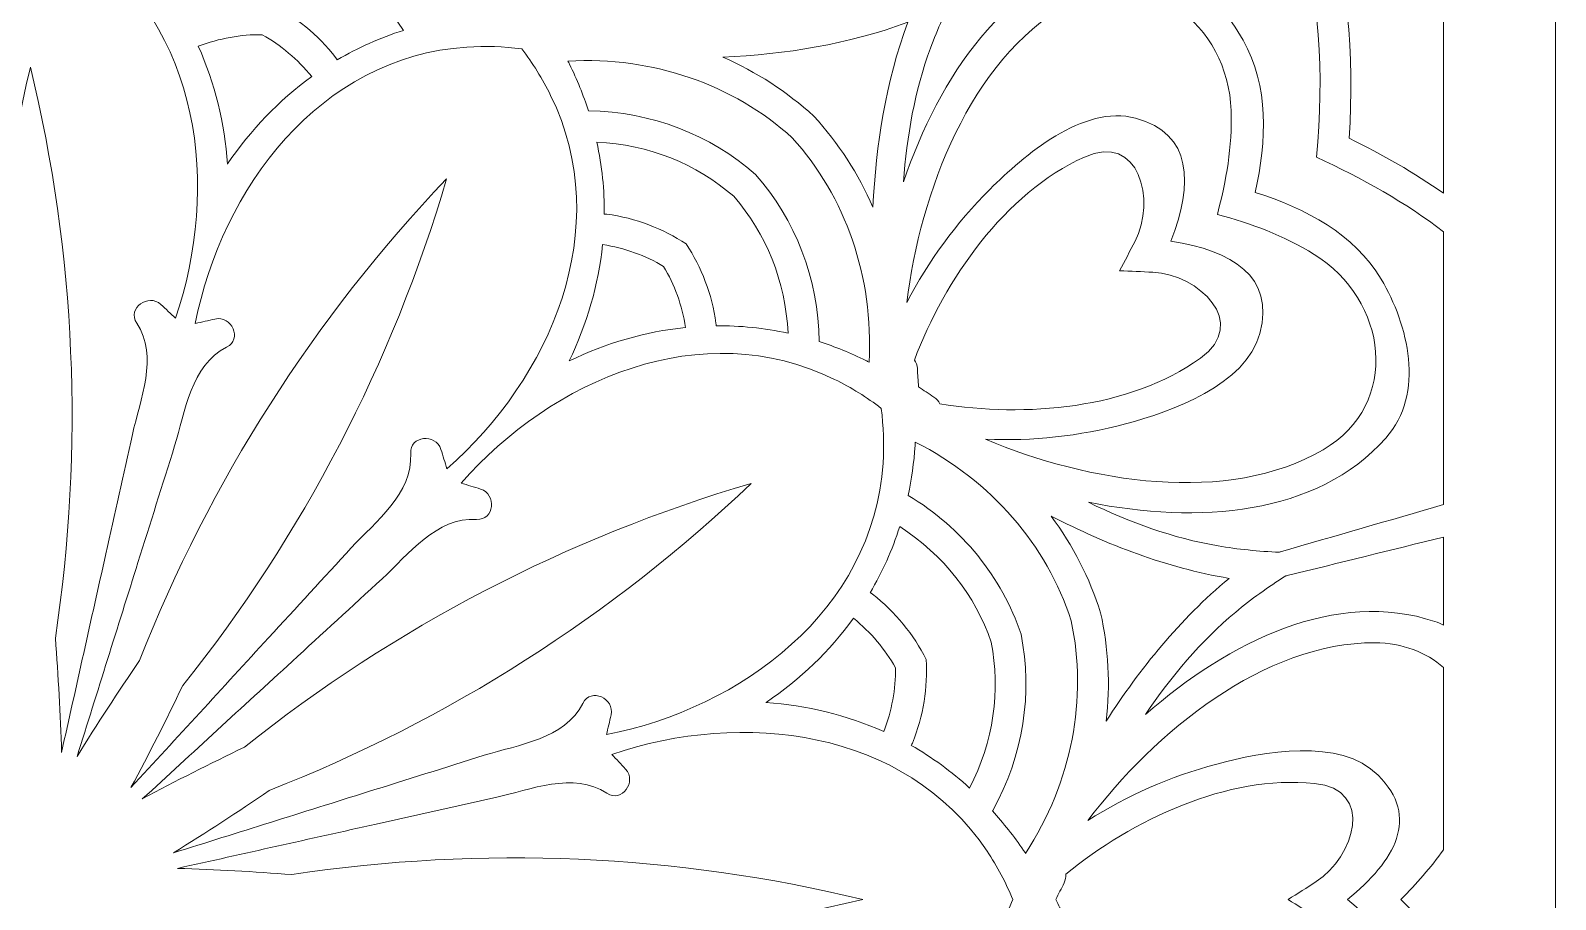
# Model space of a CAD drawing. Extents: x -175 to 692, y -400 to 112.
# Drawn here: x 406.6 to 488.4, y -113.3 to -66.7 of the extents above; entities that cross this region are included whole.
import ezdxf

# ---------------------------------------------------------------- set-up
doc = ezdxf.new("R2010")
doc.units = 0
doc.header["$MEASUREMENT"] = 0
doc.layers.add('Layer 1', color=7, linetype='Continuous', lineweight=0)

msp = doc.modelspace()

# ---------------------------------------------------------------- linework, layer by layer
at = {"layer": 'Layer 1'}
for points, knots in [([(477.9548339843749, -31.52850341796875), (477.9548339843749, -31.52850341796875), (476.6378173828124, -31.52850341796875), (476.6378173828124, -31.52850341796875), (476.6378173828124, -31.52850341796875), (471.6751708984374, -31.52850341796875), (471.6751708984374, -31.52850341796875), (471.6751708984374, -31.52850341796875), (470.9760131835937, -31.52850341796875), (470.9760131835937, -31.52850341796875), (470.9760131835937, -31.52850341796875), (465.9009399414062, -31.52850341796875), (465.9009399414062, -31.52850341796875), (465.9009399414062, -31.52850341796875), (464.5816040039062, -31.52850341796875), (464.5816040039062, -31.52850341796875), (464.5816040039062, -31.52850341796875), (464.1192016601562, -31.52850341796875), (464.1192016601562, -31.52850341796875), (464.1192016601562, -31.52850341796875), (462.3040161132812, -31.52850341796875), (462.3040161132812, -31.52850341796875), (462.3040161132812, -31.52850341796875), (461.60302734375, -31.52850341796875), (461.60302734375, -31.52850341796875), (461.60302734375, -31.52850341796875), (460.1153564453125, -31.52850341796875), (460.1153564453125, -31.52850341796875), (460.1153564453125, -31.52850341796875), (448.224853515625, -31.52850341796875), (448.224853515625, -31.52850341796875), (448.224853515625, -31.52850341796875), (445.6570434570312, -31.52850341796875), (445.6570434570312, -31.52850341796875), (445.6570434570312, -31.52850341796875), (437.7410278320312, -31.52850341796875), (437.7410278320312, -31.52850341796875), (437.7410278320312, -31.52850341796875), (431.7557373046875, -31.52850341796875), (431.7557373046875, -31.52850341796875), (431.7557373046875, -31.52850341796875), (429.1141967773437, -31.52850341796875), (429.1141967773437, -31.52850341796875), (429.1141967773437, -31.52850341796875), (427.935546875, -31.52850341796875), (427.935546875, -31.52850341796875), (427.935546875, -31.52850341796875), (426.8157348632812, -31.52850341796875), (426.8157348632812, -31.52850341796875), (426.8157348632812, -31.52850341796875), (424.8716430664062, -31.52850341796875), (424.8716430664062, -31.52850341796875), (424.8716430664062, -31.52850341796875), (409.9508666992187, -31.52850341796875), (409.9508666992187, -31.52850341796875), (409.9508666992187, -31.52850341796875), (406.7953491210937, -31.52850341796875), (406.7953491210937, -31.52850341796875), (406.7953491210937, -31.52850341796875), (406.4332885742187, -31.52850341796875), (406.4332885742187, -31.52850341796875), (406.4332885742187, -31.52850341796875), (403.27783203125, -31.52850341796875), (403.27783203125, -31.52850341796875), (403.27783203125, -31.52850341796875), (388.3571166992187, -31.52850341796875), (388.3571166992187, -31.52850341796875), (388.3571166992187, -31.52850341796875), (386.4130249023438, -31.52850341796875), (386.4130249023438, -31.52850341796875), (386.4130249023438, -31.52850341796875), (385.2931518554687, -31.52850341796875), (385.2931518554687, -31.52850341796875), (385.2931518554687, -31.52850341796875), (384.114501953125, -31.52850341796875), (384.114501953125, -31.52850341796875), (384.114501953125, -31.52850341796875), (381.472900390625, -31.52850341796875), (381.472900390625, -31.52850341796875), (381.472900390625, -31.52850341796875), (375.4876098632812, -31.52850341796875), (375.4876098632812, -31.52850341796875), (375.4876098632812, -31.52850341796875), (367.5716552734375, -31.52850341796875), (367.5716552734375, -31.52850341796875), (367.5716552734375, -31.52850341796875), (365.0037841796875, -31.52850341796875), (365.0037841796875, -31.52850341796875), (365.0037841796875, -31.52850341796875), (353.1133422851563, -31.52850341796875), (353.1133422851563, -31.52850341796875), (353.1133422851563, -31.52850341796875), (351.6256713867187, -31.52850341796875), (351.6256713867187, -31.52850341796875), (351.6256713867187, -31.52850341796875), (350.9246215820312, -31.52850341796875), (350.9246215820312, -31.52850341796875), (350.9246215820312, -31.52850341796875), (349.1094360351563, -31.52850341796875), (349.1094360351563, -31.52850341796875), (349.1094360351563, -31.52850341796875), (348.6470336914063, -31.52850341796875), (348.6470336914063, -31.52850341796875), (348.6470336914063, -31.52850341796875), (347.3279418945312, -31.52850341796875), (347.3279418945312, -31.52850341796875), (347.3279418945312, -31.52850341796875), (342.2523803710938, -31.52850341796875), (342.2523803710938, -31.52850341796875), (342.2523803710938, -31.52850341796875), (341.5540771484375, -31.52850341796875), (341.5540771484375, -31.52850341796875), (341.5540771484375, -31.52850341796875), (336.590576171875, -31.52850341796875), (336.590576171875, -31.52850341796875), (336.590576171875, -31.52850341796875), (335.2736206054688, -31.52850341796875), (335.2736206054688, -31.52850341796875), (335.2736206054688, -31.52850341796875), (324.8226318359375, -31.52850341796875), (324.8226318359375, -31.52850341796875), (324.8226318359375, -31.52850341796875), (324.8226318359375, -41.98126220703125), (324.8226318359375, -41.98126220703125), (324.8226318359375, -41.98126220703125), (324.8226318359375, -43.29833984375), (324.8226318359375, -43.29833984375), (324.8226318359375, -43.29833984375), (324.8226318359375, -48.26263427734375), (324.8226318359375, -48.26263427734375), (324.8226318359375, -48.26263427734375), (324.8226318359375, -48.95550537109375), (324.8226318359375, -48.95550537109375), (324.8226318359375, -48.95550537109375), (324.8226318359375, -54.03546142578125), (324.8226318359375, -54.03546142578125), (324.8226318359375, -54.03546142578125), (324.8226318359375, -55.363525390625), (324.8226318359375, -55.363525390625), (324.8226318359375, -55.363525390625), (324.8226318359375, -55.8160400390625), (324.8226318359375, -55.8160400390625), (324.8226318359375, -55.8160400390625), (324.8226318359375, -57.63134765625), (324.8226318359375, -57.63134765625), (324.8226318359375, -57.63134765625), (324.8226318359375, -58.333740234375), (324.8226318359375, -58.333740234375), (324.8226318359375, -58.333740234375), (324.8226318359375, -59.8214111328125), (324.8226318359375, -59.8214111328125), (324.8226318359375, -59.8214111328125), (324.8226318359375, -71.71142578125), (324.8226318359375, -71.71142578125), (324.8226318359375, -71.71142578125), (324.8226318359375, -74.27880859375), (324.8226318359375, -74.27880859375), (324.8226318359375, -74.27880859375), (324.8226318359375, -82.191162109375), (324.8226318359375, -82.191162109375), (324.8226318359375, -82.191162109375), (324.8226318359375, -88.18408203125001), (324.8226318359375, -88.18408203125001), (324.8226318359375, -88.18408203125001), (324.8226318359375, -90.822265625), (324.8226318359375, -90.822265625), (324.8226318359375, -90.822265625), (324.8226318359375, -92.00097656249999), (324.8226318359375, -92.00097656249999), (324.8226318359375, -92.00097656249999), (324.8226318359375, -93.11944580078124), (324.8226318359375, -93.11944580078124), (324.8226318359375, -93.11944580078124), (324.8226318359375, -95.06341552734374), (324.8226318359375, -95.06341552734374), (324.8226318359375, -95.06341552734374), (324.8226318359375, -109.98779296875), (324.8226318359375, -109.98779296875), (324.8226318359375, -109.98779296875), (324.8226318359375, -113.1428833007812), (324.8226318359375, -113.1428833007812), (324.8226318359375, -113.1428833007812), (324.8226318359375, -113.5004272460937), (324.8226318359375, -113.5004272460937), (324.8226318359375, -113.5004272460937), (324.8226318359375, -116.6556396484375), (324.8226318359375, -116.6556396484375), (324.8226318359375, -116.6556396484375), (324.8226318359375, -131.5799560546875), (324.8226318359375, -131.5799560546875), (324.8226318359375, -131.5799560546875), (324.8226318359375, -133.5239868164062), (324.8226318359375, -133.5239868164062), (324.8226318359375, -133.5239868164062), (324.8226318359375, -134.6424560546875), (324.8226318359375, -134.6424560546875), (324.8226318359375, -134.6424560546875), (324.8226318359375, -135.8212280273437), (324.8226318359375, -135.8212280273437), (324.8226318359375, -135.8212280273437), (324.8226318359375, -138.4593505859375), (324.8226318359375, -138.4593505859375), (324.8226318359375, -138.4593505859375), (324.8226318359375, -144.4522094726562), (324.8226318359375, -144.4522094726562), (324.8226318359375, -144.4522094726562), (324.8226318359375, -152.3645629882812), (324.8226318359375, -152.3645629882812), (324.8226318359375, -152.3645629882812), (324.8226318359375, -154.9320068359375), (324.8226318359375, -154.9320068359375), (324.8226318359375, -154.9320068359375), (324.8226318359375, -166.822021484375), (324.8226318359375, -166.822021484375), (324.8226318359375, -166.822021484375), (324.8226318359375, -168.3095703125), (324.8226318359375, -168.3095703125), (324.8226318359375, -168.3095703125), (324.8226318359375, -169.0120849609375), (324.8226318359375, -169.0120849609375), (324.8226318359375, -169.0120849609375), (324.8226318359375, -170.8272094726562), (324.8226318359375, -170.8272094726562), (324.8226318359375, -170.8272094726562), (324.8226318359375, -171.2891845703125), (324.8226318359375, -171.2891845703125), (324.8226318359375, -171.2891845703125), (324.8226318359375, -172.6072998046875), (324.8226318359375, -172.6072998046875), (324.8226318359375, -172.6072998046875), (324.8226318359375, -177.6876831054687), (324.8226318359375, -177.6876831054687), (324.8226318359375, -177.6876831054687), (324.8226318359375, -178.380615234375), (324.8226318359375, -178.380615234375), (324.8226318359375, -178.380615234375), (324.8226318359375, -183.34521484375), (324.8226318359375, -183.34521484375), (324.8226318359375, -183.34521484375), (324.8226318359375, -184.6723022460937), (324.8226318359375, -184.6723022460937), (324.8226318359375, -184.6723022460937), (324.8226318359375, -195.1185302734375), (324.8226318359375, -195.1185302734375), (324.8226318359375, -195.1185302734375), (335.273681640625, -195.1185302734375), (335.273681640625, -195.1185302734375), (335.273681640625, -195.1185302734375), (336.590576171875, -195.1185302734375), (336.590576171875, -195.1185302734375), (336.590576171875, -195.1185302734375), (341.551025390625, -195.1185302734375), (341.551025390625, -195.1185302734375), (341.551025390625, -195.1185302734375), (342.2598266601562, -195.1185302734375), (342.2598266601562, -195.1185302734375), (342.2598266601562, -195.1185302734375), (347.3278198242188, -195.1185302734375), (347.3278198242188, -195.1185302734375), (347.3278198242188, -195.1185302734375), (348.6467895507812, -195.1185302734375), (348.6467895507812, -195.1185302734375), (348.6467895507812, -195.1185302734375), (349.1112060546875, -195.1185302734375), (349.1112060546875, -195.1185302734375), (349.1112060546875, -195.1185302734375), (350.9263305664063, -195.1185302734375), (350.9263305664063, -195.1185302734375), (350.9263305664063, -195.1185302734375), (351.623779296875, -195.1185302734375), (351.623779296875, -195.1185302734375), (351.623779296875, -195.1185302734375), (353.1114501953125, -195.1185302734375), (353.1114501953125, -195.1185302734375), (353.1114501953125, -195.1185302734375), (365.0033569335938, -195.1185302734375), (365.0033569335938, -195.1185302734375), (365.0033569335938, -195.1185302734375), (367.5719604492187, -195.1185302734375), (367.5719604492187, -195.1185302734375), (367.5719604492187, -195.1185302734375), (375.496826171875, -195.1185302734375), (375.496826171875, -195.1185302734375), (375.496826171875, -195.1185302734375), (381.4638061523437, -195.1185302734375), (381.4638061523437, -195.1185302734375), (381.4638061523437, -195.1185302734375), (384.1137084960937, -195.1185302734375), (384.1137084960937, -195.1185302734375), (384.1137084960937, -195.1185302734375), (385.2919921875, -195.1185302734375), (385.2919921875, -195.1185302734375), (385.2919921875, -195.1185302734375), (386.4151000976562, -195.1185302734375), (386.4151000976562, -195.1185302734375), (386.4151000976562, -195.1185302734375), (388.3595581054688, -195.1185302734375), (388.3595581054688, -195.1185302734375), (388.3595581054688, -195.1185302734375), (403.2716674804687, -195.1185302734375), (403.2716674804687, -195.1185302734375), (403.2716674804687, -195.1185302734375), (406.4277954101562, -195.1185302734375), (406.4277954101562, -195.1185302734375), (406.4277954101562, -195.1185302734375), (406.8008422851562, -195.1185302734375), (406.8008422851562, -195.1185302734375), (406.8008422851562, -195.1185302734375), (409.9569702148437, -195.1185302734375), (409.9569702148437, -195.1185302734375), (409.9569702148437, -195.1185302734375), (424.8692016601562, -195.1185302734375), (424.8692016601562, -195.1185302734375), (424.8692016601562, -195.1185302734375), (426.8136596679688, -195.1185302734375), (426.8136596679688, -195.1185302734375), (426.8136596679688, -195.1185302734375), (427.9366455078124, -195.1185302734375), (427.9366455078124, -195.1185302734375), (427.9366455078124, -195.1185302734375), (429.1150512695312, -195.1185302734375), (429.1150512695312, -195.1185302734375), (429.1150512695312, -195.1185302734375), (431.7648315429687, -195.1185302734375), (431.7648315429687, -195.1185302734375), (431.7648315429687, -195.1185302734375), (437.7318725585937, -195.1185302734375), (437.7318725585937, -195.1185302734375), (437.7318725585937, -195.1185302734375), (445.65673828125, -195.1185302734375), (445.65673828125, -195.1185302734375), (445.65673828125, -195.1185302734375), (448.2252807617187, -195.1185302734375), (448.2252807617187, -195.1185302734375), (448.2252807617187, -195.1185302734375), (460.1172485351562, -195.1185302734375), (460.1172485351562, -195.1185302734375), (460.1172485351562, -195.1185302734375), (461.6049194335937, -195.1185302734375), (461.6049194335937, -195.1185302734375), (461.6049194335937, -195.1185302734375), (462.3023071289062, -195.1185302734375), (462.3023071289062, -195.1185302734375), (462.3023071289062, -195.1185302734375), (464.1175537109375, -195.1185302734375), (464.1175537109375, -195.1185302734375), (464.1175537109375, -195.1185302734375), (464.5819091796875, -195.1185302734375), (464.5819091796875, -195.1185302734375), (464.5819091796875, -195.1185302734375), (465.9010620117187, -195.1185302734375), (465.9010620117187, -195.1185302734375), (465.9010620117187, -195.1185302734375), (470.9685668945312, -195.1185302734375), (470.9685668945312, -195.1185302734375), (470.9685668945312, -195.1185302734375), (471.6782836914062, -195.1185302734375), (471.6782836914062, -195.1185302734375), (471.6782836914062, -195.1185302734375), (476.6381225585937, -195.1185302734375), (476.6381225585937, -195.1185302734375), (476.6381225585937, -195.1185302734375), (477.955078125, -195.1185302734375), (477.955078125, -195.1185302734375), (477.955078125, -195.1185302734375), (488.4126586914062, -195.1185302734375), (488.4126586914062, -195.1185302734375), (488.4126586914062, -195.1185302734375), (488.4126586914062, -184.671875), (488.4126586914062, -184.671875), (488.4126586914062, -184.671875), (488.4126586914062, -183.3447875976562), (488.4126586914062, -183.3447875976562), (488.4126586914062, -183.3447875976562), (488.4126586914062, -178.3880004882812), (488.4126586914062, -178.3880004882812), (488.4126586914062, -178.3880004882812), (488.4126586914062, -177.67431640625), (488.4126586914062, -177.67431640625), (488.4126586914062, -177.67431640625), (488.4126586914062, -172.6073608398437), (488.4126586914062, -172.6073608398437), (488.4126586914062, -172.6073608398437), (488.4126586914062, -171.2896118164062), (488.4126586914062, -171.2896118164062), (488.4126586914062, -171.2896118164062), (488.4126586914062, -170.82421875), (488.4126586914062, -170.82421875), (488.4126586914062, -170.82421875), (488.4126586914062, -169.009033203125), (488.4126586914062, -169.009033203125), (488.4126586914062, -169.009033203125), (488.4126586914062, -168.3130493164062), (488.4126586914062, -168.3130493164062), (488.4126586914062, -168.3130493164062), (488.4126586914062, -166.8253784179687), (488.4126586914062, -166.8253784179687), (488.4126586914062, -166.8253784179687), (488.4126586914062, -154.932861328125), (488.4126586914062, -154.932861328125), (488.4126586914062, -154.932861328125), (488.4126586914062, -152.364013671875), (488.4126586914062, -152.364013671875), (488.4126586914062, -152.364013671875), (488.4126586914062, -144.4352416992187), (488.4126586914062, -144.4352416992187), (488.4126586914062, -144.4352416992187), (488.4126586914062, -138.4760131835937), (488.4126586914062, -138.4760131835937), (488.4126586914062, -138.4760131835937), (488.4126586914062, -135.8226928710937), (488.4126586914062, -135.8226928710937), (488.4126586914062, -135.8226928710937), (488.4126586914062, -134.64453125), (488.4126586914062, -134.64453125), (488.4126586914062, -134.64453125), (488.4126586914062, -133.5202026367187), (488.4126586914062, -133.5202026367187), (488.4126586914062, -133.5202026367187), (488.4126586914062, -131.5755004882812), (488.4126586914062, -131.5755004882812), (488.4126586914062, -131.5755004882812), (488.4126586914062, -116.6668701171875), (488.4126586914062, -116.6668701171875), (488.4126586914062, -116.6668701171875), (488.4126586914062, -113.5104370117187), (488.4126586914062, -113.5104370117187), (488.4126586914062, -113.5104370117187), (488.4126586914062, -113.1329956054687), (488.4126586914062, -113.1329956054687), (488.4126586914062, -113.1329956054687), (488.4126586914062, -109.9765625), (488.4126586914062, -109.9765625), (488.4126586914062, -109.9765625), (488.4126586914062, -95.06787109375), (488.4126586914062, -95.06787109375), (488.4126586914062, -95.06787109375), (488.4126586914062, -93.12322998046875), (488.4126586914062, -93.12322998046875), (488.4126586914062, -93.12322998046875), (488.4126586914062, -91.9989013671875), (488.4126586914062, -91.9989013671875), (488.4126586914062, -91.9989013671875), (488.4126586914062, -90.82073974609375), (488.4126586914062, -90.82073974609375), (488.4126586914062, -90.82073974609375), (488.4126586914062, -88.16741943359375), (488.4126586914062, -88.16741943359375), (488.4126586914062, -88.16741943359375), (488.4126586914062, -82.20812988281251), (488.4126586914062, -82.20812988281251), (488.4126586914062, -82.20812988281251), (488.4126586914062, -74.27935791015625), (488.4126586914062, -74.27935791015625), (488.4126586914062, -74.27935791015625), (488.4126586914062, -71.71051025390625), (488.4126586914062, -71.71051025390625), (488.4126586914062, -71.71051025390625), (488.4126586914062, -59.8179931640625), (488.4126586914062, -59.8179931640625), (488.4126586914062, -59.8179931640625), (488.4126586914062, -58.330322265625), (488.4126586914062, -58.330322265625), (488.4126586914062, -58.330322265625), (488.4126586914062, -57.6343994140625), (488.4126586914062, -57.6343994140625), (488.4126586914062, -57.6343994140625), (488.4126586914062, -55.81915283203125), (488.4126586914062, -55.81915283203125), (488.4126586914062, -55.81915283203125), (488.4126586914062, -55.36328125), (488.4126586914062, -55.36328125), (488.4126586914062, -55.36328125), (488.4126586914062, -54.03515625), (488.4126586914062, -54.03515625), (488.4126586914062, -54.03515625), (488.4126586914062, -48.96923828125), (488.4126586914062, -48.96923828125), (488.4126586914062, -48.96923828125), (488.4126586914062, -48.2552490234375), (488.4126586914062, -48.2552490234375), (488.4126586914062, -48.2552490234375), (488.4126586914062, -43.29779052734375), (488.4126586914062, -43.29779052734375), (488.4126586914062, -43.29779052734375), (488.4126586914062, -41.98138427734375), (488.4126586914062, -41.98138427734375), (488.4126586914062, -41.98138427734375), (488.4126586914062, -31.52850341796875), (488.4126586914062, -31.52850341796875), (488.4126586914062, -31.52850341796875), (477.9548339843749, -31.52850341796875), (477.9548339843749, -31.52850341796875)], [0, 0, 0, 0, 1, 1, 1, 2, 2, 2, 3, 3, 3, 4, 4, 4, 5, 5, 5, 6, 6, 6, 7, 7, 7, 8, 8, 8, 9, 9, 9, 10, 10, 10, 11, 11, 11, 12, 12, 12, 13, 13, 13, 14, 14, 14, 15, 15, 15, 16, 16, 16, 17, 17, 17, 18, 18, 18, 19, 19, 19, 20, 20, 20, 21, 21, 21, 22, 22, 22, 23, 23, 23, 24, 24, 24, 25, 25, 25, 26, 26, 26, 27, 27, 27, 28, 28, 28, 29, 29, 29, 30, 30, 30, 31, 31, 31, 32, 32, 32, 33, 33, 33, 34, 34, 34, 35, 35, 35, 36, 36, 36, 37, 37, 37, 38, 38, 38, 39, 39, 39, 40, 40, 40, 41, 41, 41, 42, 42, 42, 43, 43, 43, 44, 44, 44, 45, 45, 45, 46, 46, 46, 47, 47, 47, 48, 48, 48, 49, 49, 49, 50, 50, 50, 51, 51, 51, 52, 52, 52, 53, 53, 53, 54, 54, 54, 55, 55, 55, 56, 56, 56, 57, 57, 57, 58, 58, 58, 59, 59, 59, 60, 60, 60, 61, 61, 61, 62, 62, 62, 63, 63, 63, 64, 64, 64, 65, 65, 65, 66, 66, 66, 67, 67, 67, 68, 68, 68, 69, 69, 69, 70, 70, 70, 71, 71, 71, 72, 72, 72, 73, 73, 73, 74, 74, 74, 75, 75, 75, 76, 76, 76, 77, 77, 77, 78, 78, 78, 79, 79, 79, 80, 80, 80, 81, 81, 81, 82, 82, 82, 83, 83, 83, 84, 84, 84, 85, 85, 85, 86, 86, 86, 87, 87, 87, 88, 88, 88, 89, 89, 89, 90, 90, 90, 91, 91, 91, 92, 92, 92, 93, 93, 93, 94, 94, 94, 95, 95, 95, 96, 96, 96, 97, 97, 97, 98, 98, 98, 99, 99, 99, 100, 100, 100, 101, 101, 101, 102, 102, 102, 103, 103, 103, 104, 104, 104, 105, 105, 105, 106, 106, 106, 107, 107, 107, 108, 108, 108, 109, 109, 109, 110, 110, 110, 111, 111, 111, 112, 112, 112, 113, 113, 113, 114, 114, 114, 115, 115, 115, 116, 116, 116, 117, 117, 117, 118, 118, 118, 119, 119, 119, 120, 120, 120, 121, 121, 121, 122, 122, 122, 123, 123, 123, 124, 124, 124, 125, 125, 125, 126, 126, 126, 127, 127, 127, 128, 128, 128, 129, 129, 129, 130, 130, 130, 131, 131, 131, 132, 132, 132, 133, 133, 133, 134, 134, 134, 135, 135, 135, 136, 136, 136, 137, 137, 137, 138, 138, 138, 139, 139, 139, 140, 140, 140, 141, 141, 141, 142, 142, 142, 143, 143, 143, 144, 144, 144, 145, 145, 145, 146, 146, 146, 147, 147, 147, 148, 148, 148, 149, 149, 149, 150, 150, 150, 151, 151, 151, 152, 152, 152, 153, 153, 153, 154, 154, 154, 155, 155, 155, 156, 156, 156, 157, 157, 157, 158, 158, 158, 159, 159, 159, 160, 160, 160, 161, 161, 161, 162, 162, 162, 163, 163, 163, 164, 164, 164, 164]), ([(482.4126586914062, -61.29339599609375), (482.3310546874999, -61.30291748046875), (482.2540283203125, -61.30352783203125), (482.1657104492187, -61.3265380859375), (480.6535644531249, -61.72100830078125), (481.2587280273437, -63.4967041015625), (482.3544921875, -63.897705078125), (482.3755493164062, -63.9053955078125), (482.3922729492188, -63.90057373046875), (482.4126586914062, -63.9061279296875), (482.4126586914062, -63.9061279296875), (482.4126586914062, -75.4356689453125), (482.4126586914062, -75.4356689453125), (480.8483276367187, -74.33929443359375), (479.1167602539062, -73.35223388671875), (477.3460693359375, -72.4847412109375), (477.3460693359375, -72.4847412109375), (477.3421630859375, -72.48699951171875), (477.3421630859375, -72.48699951171875), (477.9530639648437, -63.533447265625), (476.0209350585937, -54.04364013671875), (466.2695922851562, -54.99530029296875), (466.2999877929687, -54.966064453125), (466.3303222656249, -54.9368896484375), (466.3607788085937, -54.90765380859375), (466.5955810546875, -54.6820068359375), (466.6473388671875, -54.41729736328125), (466.5859985351562, -54.178955078125), (467.5211181640625, -53.17108154296875), (468.4560546874999, -52.16326904296875), (469.3910522460937, -51.1553955078125), (472.9117431640625, -50.3671875), (478.17626953125, -52.54302978515625), (482.4126586914062, -54.619873046875), (482.4126586914062, -54.619873046875), (482.4126586914062, -61.29339599609375), (482.4126586914062, -61.29339599609375)], [0, 0, 0, 0, 1, 1, 1, 2, 2, 2, 3, 3, 3, 4, 4, 4, 5, 5, 5, 6, 6, 6, 7, 7, 7, 8, 8, 8, 9, 9, 9, 10, 10, 10, 11, 11, 11, 12, 12, 12, 12]), ([(475.5880126953124, -73.499755859375), (478.0169677734375, -74.61541748046875), (480.419677734375, -75.96099853515625), (482.4126586914062, -77.49871826171875), (482.4126586914062, -77.49871826171875), (482.4126586914062, -92.13665771484375), (482.4126586914062, -92.13665771484375), (479.498046875, -92.9803466796875), (476.5834350585937, -93.82415771484375), (473.6688842773437, -94.66784667968751), (473.6494750976562, -94.6734619140625), (473.6341552734375, -94.68255615234374), (473.6157226562499, -94.6890869140625), (472.4826049804687, -94.64886474609375), (471.3673095703125, -94.53173828125001), (470.310546875, -94.35052490234374), (467.8926391601562, -93.93579101562499), (465.5833129882812, -93.09069824218751), (463.3673706054687, -92.01385498046875), (469.2102661132812, -93.18041992187501), (475.6158447265625, -92.74255371093749), (479.308349609375, -88.57104492187501), (481.4317016601562, -86.17218017578125), (480.5145263671875, -82.48553466796876), (479.0657958984374, -80.04754638671874), (477.6119995117187, -77.60064697265625), (475.039306640625, -76.25701904296875), (472.3065795898437, -75.39422607421875), (472.92578125, -72.59625244140625), (473.0485229492187, -69.696533203125), (471.6563720703125, -67.21392822265625), (470.2694091796875, -64.7403564453125), (467.53515625, -62.102783203125), (464.3959960937499, -62.7421875), (458.9371948242187, -63.85418701171875), (455.355224609375, -69.18267822265625), (453.4439697265624, -74.8260498046875), (453.619384765625, -72.36859130859375), (454.0421752929687, -69.94610595703125), (454.8920288085937, -67.64471435546875), (455.2634887695312, -66.63897705078125), (455.7196655273437, -65.61444091796875), (456.2514038085937, -64.613037109375), (456.2662353515625, -64.60040283203125), (456.2817382812499, -64.5916748046875), (456.2962646484375, -64.57763671875), (458.8590087890625, -62.1153564453125), (461.4217529296874, -59.65313720703125), (463.9844970703125, -57.1907958984375), (464.4304199218749, -57.035400390625), (464.8856811523437, -56.89935302734375), (465.3609619140625, -56.80731201171875), (474.9475708007812, -54.9505615234375), (476.4050292968749, -64.734619140625), (475.5870361328125, -73.500244140625), (475.5870361328125, -73.500244140625), (475.5880126953124, -73.499755859375), (475.5880126953124, -73.499755859375)], [0, 0, 0, 0, 1, 1, 1, 2, 2, 2, 3, 3, 3, 4, 4, 4, 5, 5, 5, 6, 6, 6, 7, 7, 7, 8, 8, 8, 9, 9, 9, 10, 10, 10, 11, 11, 11, 12, 12, 12, 13, 13, 13, 14, 14, 14, 15, 15, 15, 16, 16, 16, 17, 17, 17, 18, 18, 18, 19, 19, 19, 19]), ([(414.3978271484375, -82.13482666015625), (414.135986328125, -81.89093017578125), (413.8742065429687, -81.64697265624999), (413.6123657226562, -81.40307617187501), (412.9456176757812, -80.78192138671875), (411.7802124023437, -81.59350585937501), (412.3136596679687, -82.40509033203125), (413.4921874999999, -84.19824218749999), (412.4993896484374, -86.51873779296876), (412.0844116210937, -88.3802490234375), (411.6087646484374, -90.51397705078125), (411.1331176757812, -92.647705078125), (410.6574707031249, -94.781494140625), (409.8662719726562, -98.3306884765625), (409.0751342773437, -101.8799438476562), (408.283935546875, -105.42919921875), (408.2218017578124, -103.38134765625), (408.1080932617187, -101.337646484375), (407.9505615234374, -99.29833984375001), (409.4945678710937, -89.081787109375), (409.0422363281249, -78.71051025390625), (406.6143188476562, -68.67724609375), (404.1864624023437, -78.71051025390625), (403.7340698242187, -89.081787109375), (405.2781372070312, -99.29833984375001), (405.12060546875, -101.337646484375), (405.0068969726562, -103.38134765625), (404.9447631835937, -105.42919921875), (404.153564453125, -101.8799438476562), (403.3623657226562, -98.3306884765625), (402.5711669921874, -94.781494140625), (402.0955810546874, -92.647705078125), (401.6198730468749, -90.51397705078125), (401.1442871093749, -88.3802490234375), (400.7293090820312, -86.51873779296876), (399.7365112304688, -84.19824218749999), (400.9150390624999, -82.40509033203125), (401.448486328125, -81.59350585937501), (400.2830810546875, -80.78192138671875), (399.6163330078125, -81.40307617187501), (399.3544921875, -81.64697265624999), (399.0927124023437, -81.89093017578125), (398.8308715820313, -82.13482666015625), (396.4468383789062, -75.16064453125), (397.4306030273437, -66.4334716796875), (404.018310546875, -62.0147705078125), (404.848388671875, -61.4580078125), (405.7205810546874, -61.002197265625), (406.6143188476562, -60.6304931640625), (407.5081176757812, -61.002197265625), (408.3803100585937, -61.4580078125), (409.2103881835937, -62.0147705078125), (415.7980346679687, -66.4334716796875), (416.7817993164062, -75.16064453125), (414.3978271484375, -82.13482666015625)], [0, 0, 0, 0, 1, 1, 1, 2, 2, 2, 3, 3, 3, 4, 4, 4, 5, 5, 5, 6, 6, 6, 7, 7, 7, 8, 8, 8, 9, 9, 9, 10, 10, 10, 11, 11, 11, 12, 12, 12, 13, 13, 13, 14, 14, 14, 15, 15, 15, 16, 16, 16, 17, 17, 17, 18, 18, 18, 18]), ([(426.6179809570312, -66.69549560546875), (425.3604125976562, -67.09716796875), (424.1757202148437, -67.6292724609375), (423.0728759765624, -68.27880859375), (423.0506591796874, -68.23956298828125), (423.0288696289062, -68.20025634765625), (422.9993286132812, -68.1622314453125), (422.03173828125, -66.91790771484375), (420.8275756835937, -65.94921875), (419.4874267578125, -65.2786865234375), (417.9915771484375, -65.1893310546875), (416.46435546875, -65.4261474609375), (415.0042114257812, -66.01995849609375), (414.9589233398437, -66.03839111328125), (414.919677734375, -66.0618896484375), (414.88037109375, -66.08514404296875), (414.2498168945312, -64.970947265625), (413.4794921874999, -63.92388916015625), (412.5909423828124, -62.94696044921875), (415.0925903320312, -61.66162109375), (417.8138427734374, -61.28350830078125), (420.4224243164062, -61.78924560546875), (420.4224243164062, -61.78924560546875), (420.4224243164062, -61.789306640625), (420.4224243164062, -61.789306640625), (422.9300537109375, -62.6541748046875), (425.0944824218749, -64.33795166015625), (426.6179809570312, -66.69549560546875)], [0, 0, 0, 0, 1, 1, 1, 2, 2, 2, 3, 3, 3, 4, 4, 4, 5, 5, 5, 6, 6, 6, 7, 7, 7, 8, 8, 8, 9, 9, 9, 9]), ([(470.2755126953125, -76.56695556640625), (472.0806274414062, -77.05181884765625), (473.8231811523437, -77.69476318359375), (475.4659423828124, -78.71099853515625), (479.4073486328125, -81.14923095703124), (480.1658935546875, -86.72442626953126), (475.9434814453125, -89.19580078124999), (470.8464355468749, -92.17901611328125), (463.3226318359374, -90.95941162109374), (457.8460693359375, -88.62664794921874), (460.3595581054687, -88.73986816406249), (462.8431396484375, -88.47253417968749), (465.3506469726562, -87.80181884765625), (467.8006591796875, -87.14648437500001), (471.8041381835937, -85.74517822265624), (472.5533447265624, -82.94885253906249), (473.375244140625, -79.881591796875), (471.0472412109375, -78.5167236328125), (467.78662109375, -78.00390625), (468.9728393554687, -74.9237060546875), (468.9547729492187, -72.22509765625), (465.8875122070312, -71.40325927734375), (463.0911865234375, -70.65399169921875), (459.8758544921874, -73.42047119140625), (458.0833129882812, -75.21453857421875), (456.248779296875, -77.05078125), (454.775390625, -79.06781005859375), (453.6168212890625, -81.30120849609374), (454.3348388671875, -75.3919677734375), (457.04052734375, -68.26641845703125), (462.172607421875, -65.3438720703125), (466.4240112304687, -62.92279052734375), (470.8729858398437, -66.36737060546875), (471.0139160156249, -70.99981689453125), (471.0725708007812, -72.93060302734375), (470.7581176757812, -74.76123046875), (470.2753906249999, -76.56695556640625), (470.2753906249999, -76.56695556640625), (470.2755126953125, -76.56695556640625), (470.2755126953125, -76.56695556640625)], [0, 0, 0, 0, 1, 1, 1, 2, 2, 2, 3, 3, 3, 4, 4, 4, 5, 5, 5, 6, 6, 6, 7, 7, 7, 8, 8, 8, 9, 9, 9, 10, 10, 10, 11, 11, 11, 12, 12, 12, 13, 13, 13, 13]), ([(415.6187744140624, -67.55035400390625), (416.7454223632812, -67.11712646484375), (417.9046020507812, -66.91094970703125), (419.0455932617187, -66.92767333984375), (420.0411376953125, -67.483154296875), (420.9411010742187, -68.24041748046875), (421.6996459960937, -69.17767333984375), (419.9393310546875, -70.4493408203125), (418.4246826171874, -72.037109375), (417.1886596679687, -73.85797119140625), (417.1886596679687, -73.85797119140625), (417.182373046875, -73.8812255859375), (417.182373046875, -73.8812255859375), (417.024169921875, -71.67852783203125), (416.5104370117187, -69.53851318359375), (415.6187744140624, -67.55035400390625)], [0, 0, 0, 0, 1, 1, 1, 2, 2, 2, 3, 3, 3, 4, 4, 4, 5, 5, 5, 5]), ([(451.8011474609375, -76.18609619140625), (451.0219116210937, -74.39300537109375), (449.9550170898437, -72.74639892578125), (448.6351318359375, -71.3009033203125), (447.1896972656249, -69.9810791015625), (445.5430297851562, -68.9141845703125), (443.7499389648437, -68.13494873046875), (447.1207885742187, -67.97503662109375), (450.442626953125, -67.45025634765625), (453.6768798828124, -66.25921630859375), (452.4857788085937, -69.49346923828125), (451.9610595703125, -72.81512451171875), (451.8011474609375, -76.18609619140625)], [0, 0, 0, 0, 1, 1, 1, 2, 2, 2, 3, 3, 3, 4, 4, 4, 4]), ([(432.9599609375, -67.68975830078125), (432.9599609375, -67.68975830078125), (432.9632568359374, -67.68402099609375), (432.9632568359374, -67.68402099609375), (433.5518188476562, -68.453125), (434.0753784179687, -69.28887939453125), (434.5160522460937, -70.1866455078125), (438.0123291015625, -77.30810546875), (434.5048217773437, -85.36773681640625), (428.9517211914062, -90.2154541015625), (428.8458862304687, -89.8697509765625), (428.7399902343749, -89.5240478515625), (428.6340942382812, -89.17834472656251), (428.3671875, -88.30706787109376), (426.9522094726562, -88.42718505859375), (427.00830078125, -89.39678955078125), (427.1325073242187, -91.53894042968749), (425.1124267578124, -93.05218505859375), (423.8223266601562, -94.456787109375), (422.3435058593749, -96.06689453125), (420.8646850585937, -97.67687988281251), (419.3859252929687, -99.28698730468751), (416.9261474609375, -101.9650268554687), (414.4663696289062, -104.6431884765625), (412.006591796875, -107.3212890625), (412.9767456054687, -105.5167846679687), (413.9000854492187, -103.6900024414062), (414.7833251953125, -101.8450927734375), (421.2288208007812, -93.76940917968751), (426.0225830078125, -84.56140136718749), (428.9365844726562, -74.65850830078125), (428.9365844726562, -74.65850830078125), (428.9365234375, -74.65850830078125), (428.9365234375, -74.65850830078125), (421.8173217773437, -82.133544921875), (416.2398681640625, -90.88909912109375), (412.4688720703124, -100.5089111328125), (411.3126831054687, -102.1963500976562), (410.1923828124999, -103.9094848632812), (409.1146240234374, -105.6519165039062), (410.2041015624999, -102.1825561523437), (411.2935180664062, -98.71319580078125), (412.3829956054687, -95.24383544921875), (413.0379028320312, -93.15814208984376), (413.6929321289062, -91.07244873046875), (414.3478393554687, -88.98675537109374), (414.919189453125, -87.16717529296875), (415.2196655273437, -84.66113281250001), (417.1369018554687, -83.697509765625), (418.0046997070312, -83.26135253906249), (417.4011840820312, -81.97576904296875), (416.5132446289062, -82.18035888671876), (416.1609497070312, -82.261474609375), (415.8085327148437, -82.3426513671875), (415.4562377929687, -82.423828125), (416.8779296874999, -75.19097900390625), (422.1040649414062, -68.12347412109375), (430.01953125, -67.590576171875), (431.016845703125, -67.5234375), (432.0000610351562, -67.5648193359375), (432.9599609375, -67.68975830078125)], [0, 0, 0, 0, 1, 1, 1, 2, 2, 2, 3, 3, 3, 4, 4, 4, 5, 5, 5, 6, 6, 6, 7, 7, 7, 8, 8, 8, 9, 9, 9, 10, 10, 10, 11, 11, 11, 12, 12, 12, 13, 13, 13, 14, 14, 14, 15, 15, 15, 16, 16, 16, 17, 17, 17, 18, 18, 18, 19, 19, 19, 20, 20, 20, 20]), ([(451.5968627929687, -84.49932861328125), (451.53955078125, -84.47015380859374), (451.4878540039062, -84.434326171875), (451.4299316406249, -84.4058837890625), (450.6018676757812, -83.99932861328125), (449.7660522460937, -83.66510009765624), (448.9267578125, -83.39465332031251), (448.9266357421874, -83.39263916015625), (448.92724609375, -83.39099121093751), (448.92724609375, -83.38891601562499), (448.87109375, -79.9927978515625), (447.6406860351562, -76.85418701171875), (445.5091552734375, -74.42694091796875), (443.0818481445312, -72.29534912109375), (439.9432983398437, -71.06494140625), (436.5471801757812, -71.00885009765625), (436.5451049804687, -71.00885009765625), (436.5434570312499, -71.0093994140625), (436.5413818359375, -71.00933837890625), (436.2708740234374, -70.1700439453125), (435.9367065429687, -69.33416748046875), (435.5302124023437, -68.506103515625), (435.5017700195312, -68.44818115234375), (435.4659423828125, -68.396484375), (435.4367065429687, -68.33917236328125), (440.0433959960937, -68.10064697265625), (444.2936401367187, -69.59478759765625), (447.4791870117187, -72.45684814453125), (450.3412475585937, -75.6424560546875), (451.8353881835937, -79.892578125), (451.5968627929687, -84.49932861328125)], [0, 0, 0, 0, 1, 1, 1, 2, 2, 2, 3, 3, 3, 4, 4, 4, 5, 5, 5, 6, 6, 6, 7, 7, 7, 8, 8, 8, 9, 9, 9, 10, 10, 10, 10]), ([(436.9919433593749, -72.6849365234375), (439.79541015625, -72.82550048828125), (442.3358764648437, -73.85809326171875), (444.3387451171875, -75.59735107421875), (446.0780029296874, -77.60015869140625), (447.1105346679687, -80.14056396484376), (447.2511596679687, -82.94403076171875), (445.9611206054687, -82.6630859375), (444.669189453125, -82.53167724609374), (443.3892822265625, -82.542724609375), (443.3897094726562, -82.4976806640625), (443.3905029296875, -82.45269775390625), (443.3839721679687, -82.40496826171876), (443.1680908203125, -80.84356689453125), (442.6095581054688, -79.402587890625), (441.7842407226562, -78.1517333984375), (440.5335083007812, -77.32647705078125), (439.0924682617187, -76.7679443359375), (437.5310668945312, -76.5521240234375), (437.4833984374999, -76.54559326171875), (437.4383544921875, -76.54638671875), (437.393310546875, -76.5467529296875), (437.4044799804687, -75.266845703125), (437.2728881835937, -73.97491455078125), (436.9919433593749, -72.6849365234375)], [0, 0, 0, 0, 1, 1, 1, 2, 2, 2, 3, 3, 3, 4, 4, 4, 5, 5, 5, 6, 6, 6, 7, 7, 7, 8, 8, 8, 8]), ([(466.8222045898438, -79.66925048828125), (469.2567138671875, -79.78533935546875), (472.0220336914062, -82.37957763671875), (469.36962890625, -84.28057861328126), (465.5324096679687, -87.03082275390626), (459.9691772460937, -87.46118164062499), (455.398681640625, -86.73748779296875), (455.3268432617187, -86.59271240234375), (455.2142333984375, -86.46417236328124), (455.0698242187499, -86.36822509765625), (454.7960815429687, -86.18621826171875), (454.5223388671875, -86.00427246093749), (454.2485961914062, -85.822265625), (454.2479248046874, -85.82183837890625), (454.2471923828125, -85.8216552734375), (454.2465820312499, -85.82122802734375), (454.2465820312499, -85.82122802734375), (454.2465209960937, -85.82122802734375), (454.2465209960937, -85.82122802734375), (454.2465209960937, -85.8204345703125), (454.2467041015624, -85.81976318359375), (454.2466430664062, -85.81890869140625), (454.2259521484375, -85.4908447265625), (454.205322265625, -85.16284179687501), (454.1844482421875, -84.83477783203126), (454.1738281249999, -84.66479492187501), (454.1100463867187, -84.51373291015626), (454.0234374999999, -84.38055419921875), (455.6802978515625, -80.05603027343751), (458.8367919921875, -75.44488525390625), (463.1422729492187, -73.49462890625), (466.1148681640624, -72.1480712890625), (466.9788208007812, -75.84002685546875), (465.8621215820312, -78.0064697265625), (465.5888671875, -78.5364990234375), (465.315185546875, -79.0667724609375), (465.0341796874999, -79.593017578125), (465.6304321289062, -79.61273193359375), (466.2265014648437, -79.64080810546875), (466.8222045898438, -79.66925048828125)], [0, 0, 0, 0, 1, 1, 1, 2, 2, 2, 3, 3, 3, 4, 4, 4, 5, 5, 5, 6, 6, 6, 7, 7, 7, 8, 8, 8, 9, 9, 9, 10, 10, 10, 11, 11, 11, 12, 12, 12, 13, 13, 13, 13]), ([(437.3015136718749, -78.1854248046875), (438.4924926757812, -78.37371826171875), (439.5983276367187, -78.7745361328125), (440.5772094726562, -79.35894775390625), (441.1615600585937, -80.33776855468749), (441.5623779296875, -81.44354248046875), (441.7506713867187, -82.63452148437499), (439.5903320312499, -82.85565185546875), (437.4847412109375, -83.47338867187501), (435.50390625, -84.43218994140625), (435.50390625, -84.43218994140625), (435.5037841796875, -84.43225097656251), (435.5037841796875, -84.43225097656251), (436.4627075195312, -82.45135498046876), (437.080322265625, -80.34576416015625), (437.3015136718749, -78.1854248046875)], [0, 0, 0, 0, 1, 1, 1, 2, 2, 2, 3, 3, 3, 4, 4, 4, 5, 5, 5, 5]), ([(452.3454589843749, -89.91644287109375), (451.8126220703124, -97.83203125), (444.7451171875, -103.0581665039062), (437.5122680664062, -104.4797973632812), (437.5933837890625, -104.12744140625), (437.674560546875, -103.775146484375), (437.7557373046875, -103.4227905273437), (437.960205078125, -102.5348510742187), (436.6746826171874, -101.931396484375), (436.2385864257812, -102.7991333007812), (435.2749633789062, -104.7163696289062), (432.7687988281249, -105.016845703125), (430.9493408203125, -105.5881958007812), (428.8636474609375, -106.2431640625), (426.7779541015625, -106.8980712890625), (424.6921997070312, -107.5530395507812), (421.222900390625, -108.6424560546875), (417.7536010742187, -109.73193359375), (414.2843017578124, -110.8213500976562), (416.0267333984375, -109.7435913085937), (417.7398071289062, -108.623291015625), (419.4271850585937, -107.4671630859375), (429.046875, -103.6961059570312), (437.8025512695312, -98.11865234375), (445.2775878906249, -90.99951171875), (445.2775878906249, -90.99951171875), (445.2775878906249, -90.99945068359375), (445.2775878906249, -90.99945068359375), (435.3745727539062, -93.91345214843751), (426.1665649414062, -98.7073974609375), (418.0908203125, -105.15283203125), (416.2459716796875, -106.0360717773437), (414.4192504882812, -106.9593505859375), (412.61474609375, -107.9295043945312), (415.2928466796875, -105.4697265625), (417.9710083007812, -103.0098876953125), (420.6491088867187, -100.5501098632812), (422.2590942382812, -99.07128906250001), (423.8692016601562, -97.592529296875), (425.4791870117187, -96.11376953125001), (426.8837890624999, -94.82366943359375), (428.3970947265625, -92.80358886718749), (430.5392456054687, -92.92767333984375), (431.5087890625, -92.98382568359375), (431.62890625, -91.56878662109376), (430.7576904296874, -91.30194091796875), (430.4119873046874, -91.196044921875), (430.06640625, -91.09014892578125), (429.7205810546874, -90.98431396484375), (434.5682983398437, -85.43121337890625), (442.6279296875, -81.92376708984374), (449.7494506835937, -85.41998291015625), (450.6471557617187, -85.86065673828125), (451.4828491210937, -86.38427734375), (452.2520141601562, -86.9727783203125), (452.2520141601562, -86.9727783203125), (452.2462768554687, -86.97607421875), (452.2462768554687, -86.97607421875), (452.3712768554687, -87.93597412109376), (452.4125976562499, -88.91925048828126), (452.3454589843749, -89.91644287109375)], [0, 0, 0, 0, 1, 1, 1, 2, 2, 2, 3, 3, 3, 4, 4, 4, 5, 5, 5, 6, 6, 6, 7, 7, 7, 8, 8, 8, 9, 9, 9, 10, 10, 10, 11, 11, 11, 12, 12, 12, 13, 13, 13, 14, 14, 14, 15, 15, 15, 16, 16, 16, 17, 17, 17, 18, 18, 18, 19, 19, 19, 20, 20, 20, 20]), ([(459.9846801757812, -110.847412109375), (459.9501953125, -110.7944946289062), (459.9189453124999, -110.7402954101562), (459.8836669921874, -110.6876831054687), (459.3696899414062, -109.9214477539062), (458.8037719726562, -109.2279052734375), (458.2120361328125, -108.5739135742187), (458.2159423828125, -108.5671997070312), (458.2209472656249, -108.5625), (458.2247314453125, -108.5555419921875), (459.8742065429687, -105.58642578125), (460.3779907226562, -102.2531127929687), (459.74560546875, -99.08526611328126), (458.7092895507812, -96.02557373046876), (456.6063842773437, -93.39074707031249), (453.6933593749999, -91.64416503906251), (453.6915893554687, -91.64306640625), (453.6898193359375, -91.64270019531249), (453.68798828125, -91.64166259765625), (453.8734741210937, -90.77947998046875), (454.001953125, -89.88854980468749), (454.0639648437499, -88.96813964843749), (454.0681762695312, -88.90496826171874), (454.0681762695312, -88.84246826171875), (454.0715942382812, -88.7794189453125), (458.1777954101562, -90.87646484375), (461.1094970703125, -94.29431152343751), (462.4368286132813, -98.36413574218751), (463.3221435546874, -102.5523071289062), (462.4923095703125, -106.9782104492187), (459.9846801757812, -110.847412109375)], [0, 0, 0, 0, 1, 1, 1, 2, 2, 2, 3, 3, 3, 4, 4, 4, 5, 5, 5, 6, 6, 6, 7, 7, 7, 8, 8, 8, 9, 9, 9, 10, 10, 10, 10]), ([(464.0158081054687, -97.9410400390625), (463.4238891601562, -96.07531738281251), (462.5313110351562, -94.3280029296875), (461.3681640624999, -92.75659179687499), (464.367431640625, -94.30364990234375), (467.5064697265624, -95.510009765625), (470.9029541015625, -96.09564208984375), (468.2543334960937, -98.30096435546876), (466.1390380859375, -100.9153442382812), (464.3150634765625, -103.7546997070312), (464.5368041992187, -101.812255859375), (464.4360351562499, -99.85272216796875), (464.0158081054687, -97.9410400390625)], [0, 0, 0, 0, 1, 1, 1, 2, 2, 2, 3, 3, 3, 4, 4, 4, 4]), ([(458.1467285156249, -99.51361083984375), (458.1467285156249, -99.51361083984375), (458.1467895507812, -99.51361083984375), (458.1467895507812, -99.51361083984375), (458.6524658203124, -102.1222534179687), (458.2743530273437, -104.843505859375), (456.9890747070312, -107.3450927734375), (456.0121459960937, -106.45654296875), (454.9652099609375, -105.6862182617187), (453.8508911132812, -105.0556640625), (453.8742065429687, -105.016357421875), (453.8976440429687, -104.9771118164062), (453.9160766601562, -104.9317626953125), (454.5098876953125, -103.4716796875), (454.7467651367187, -101.9445190429687), (454.6573486328124, -100.4486083984375), (453.9868164062499, -99.10845947265626), (453.0181274414062, -97.90429687500001), (451.7738647460937, -96.93670654296875), (451.7357788085937, -96.9071044921875), (451.696533203125, -96.88531494140626), (451.6572875976562, -96.86309814453125), (452.3067016601562, -95.76019287109375), (452.8388061523437, -94.57562255859375), (453.2404785156249, -93.31811523437499), (455.5980834960937, -94.84149169921876), (457.2819213867187, -97.00592041015625), (458.1467285156249, -99.51361083984375)], [0, 0, 0, 0, 1, 1, 1, 2, 2, 2, 3, 3, 3, 4, 4, 4, 5, 5, 5, 6, 6, 6, 7, 7, 7, 8, 8, 8, 9, 9, 9, 9]), ([(482.4126586914062, -98.59832763671875), (482.2612915039062, -98.52935791015625), (482.1071166992187, -98.46380615234375), (481.9444580078124, -98.409423828125), (476.6609497070312, -96.64300537109376), (470.8945922851562, -99.46661376953125), (466.4178466796875, -103.3983764648437), (467.7984008789062, -101.3577880859375), (469.3757934570312, -99.47125244140625), (471.2624511718749, -97.90313720703125), (472.0870361328125, -97.2177734375), (472.9943237304687, -96.55871582031251), (473.95556640625, -95.95733642578125), (473.9747314453125, -95.95379638671875), (473.9926147460937, -95.9539794921875), (474.01220703125, -95.94915771484375), (476.8123779296875, -95.25848388671875), (479.612548828125, -94.56793212890625), (482.4126586914062, -93.87725830078125), (482.4126586914062, -93.87725830078125), (482.4126586914062, -98.59832763671875), (482.4126586914062, -98.59832763671875)], [0, 0, 0, 0, 1, 1, 1, 2, 2, 2, 3, 3, 3, 4, 4, 4, 5, 5, 5, 6, 6, 6, 7, 7, 7, 7]), ([(453.0084228515625, -100.8904418945312), (453.0251464843749, -102.0314331054687), (452.8189697265625, -103.1906127929687), (452.3856811523437, -104.3171997070312), (450.3975219726562, -103.4255981445312), (448.2576293945312, -102.9118041992187), (446.0548706054687, -102.7536010742187), (446.0548706054687, -102.7536010742187), (446.078125, -102.7474365234375), (446.078125, -102.7474365234375), (447.8989257812499, -101.5114135742187), (449.4866943359375, -99.9967041015625), (450.7583618164062, -98.23632812500001), (451.6956176757812, -98.99493408203126), (452.4528198242187, -99.89489746093751), (453.0084228515625, -100.8904418945312)], [0, 0, 0, 0, 1, 1, 1, 2, 2, 2, 3, 3, 3, 4, 4, 4, 5, 5, 5, 5]), ([(482.4126586914062, -110.6497192382812), (481.72216796875, -111.606689453125), (480.9545288085937, -112.489990234375), (480.1238403320312, -113.3217163085937), (480.9545288085937, -114.1534423828125), (481.7222290039062, -115.0367431640625), (482.4126586914062, -115.9937133789062), (482.4126586914062, -115.9937133789062), (482.4126586914062, -125.7673950195312), (482.4126586914062, -125.7673950195312), (481.4745483398437, -126.5785522460937), (480.2290649414062, -127.0836181640625), (478.7180786132812, -127.0925903320312), (472.8123168945312, -127.127685546875), (466.9063110351562, -122.3095092773437), (463.3298950195312, -117.551025390625), (465.449951171875, -118.9058227539062), (467.7344970703124, -119.9160766601562), (470.2413940429687, -120.5889282226562), (472.6907958984375, -121.2464599609375), (476.8585815429687, -122.0346069335937), (478.9056396484375, -119.987548828125), (481.1510009765624, -117.7421875), (479.8173217773437, -115.3961181640625), (477.2499389648437, -113.3217163085937), (479.8173217773437, -111.247314453125), (481.1510009765624, -108.9011840820312), (478.9056396484375, -106.6558227539062), (476.8585815429687, -104.6088256835937), (472.6907958984375, -105.39697265625), (470.2413940429687, -106.054443359375), (467.7344970703124, -106.7273559570312), (465.4500732421874, -107.737548828125), (463.3298950195312, -109.0923461914062), (466.9064331054687, -104.3338012695312), (472.8123168945312, -99.5157470703125), (478.7180786132812, -99.55078125), (480.2290649414062, -99.55975341796875), (481.4745483398437, -100.0648193359375), (482.4126586914062, -100.8759765625), (482.4126586914062, -100.8759765625), (482.4126586914062, -110.6497192382812), (482.4126586914062, -110.6497192382812)], [0, 0, 0, 0, 1, 1, 1, 2, 2, 2, 3, 3, 3, 4, 4, 4, 5, 5, 5, 6, 6, 6, 7, 7, 7, 8, 8, 8, 9, 9, 9, 10, 10, 10, 11, 11, 11, 12, 12, 12, 13, 13, 13, 14, 14, 14, 14]), ([(437.80126953125, -121.105224609375), (438.0451049804687, -120.8433837890625), (438.2890624999999, -120.58154296875), (438.5330200195312, -120.3197021484375), (439.1541137695312, -119.6529541015625), (438.342529296875, -118.487548828125), (437.5308837890624, -119.02099609375), (435.7377929687499, -120.1995849609375), (433.417236328125, -119.2067260742187), (431.5557861328125, -118.7918090820312), (429.4220581054687, -118.3161010742187), (427.2883911132812, -117.8405151367187), (425.1546020507812, -117.3648071289062), (421.6053466796875, -116.5736083984375), (418.0560913085937, -115.782470703125), (414.5068359375, -114.9912719726562), (416.5546875, -114.9291381835937), (418.598388671875, -114.8154907226562), (420.6376953124999, -114.6578979492187), (430.8541870117188, -116.2020263671875), (441.2256469726562, -115.7495727539062), (451.2588500976562, -113.3217163085937), (441.2256469726562, -110.8938598632812), (430.8543090820312, -110.4414672851562), (420.6377563476562, -111.9855346679687), (418.598388671875, -111.8280029296875), (416.5546875, -111.7142944335937), (414.5068359375, -111.6521606445312), (418.0560913085937, -110.8609619140625), (421.6053466796875, -110.0697631835937), (425.1546020507812, -109.278564453125), (427.2883911132812, -108.8029174804687), (429.4220581054687, -108.3272705078125), (431.5557861328125, -107.8516235351562), (433.417236328125, -107.4366455078125), (435.7377929687499, -106.44384765625), (437.5308837890624, -107.6224365234375), (438.342529296875, -108.1558227539062), (439.1541137695312, -106.9904174804687), (438.5330200195312, -106.32373046875), (438.2890624999999, -106.0618896484375), (438.0451049804687, -105.800048828125), (437.80126953125, -105.5382080078125), (444.7754516601562, -103.1542358398437), (453.5026245117187, -104.1380004882812), (457.9213256835937, -110.7256469726562), (458.47802734375, -111.5557250976562), (458.9338989257812, -112.427978515625), (459.3056030273437, -113.3217163085937), (458.9338989257812, -114.2154541015625), (458.47802734375, -115.087646484375), (457.9213256835937, -115.9177856445312), (453.5026245117187, -122.5054321289062), (444.7754516601562, -123.4891357421875), (437.80126953125, -121.105224609375)], [0, 0, 0, 0, 1, 1, 1, 2, 2, 2, 3, 3, 3, 4, 4, 4, 5, 5, 5, 6, 6, 6, 7, 7, 7, 8, 8, 8, 9, 9, 9, 10, 10, 10, 11, 11, 11, 12, 12, 12, 13, 13, 13, 14, 14, 14, 15, 15, 15, 16, 16, 16, 17, 17, 17, 18, 18, 18, 18]), ([(474.0718383789062, -113.3217163085937), (474.5783081054687, -113.636962890625), (475.0803833007812, -113.959228515625), (475.58203125, -114.28173828125), (477.6323242187499, -115.5995483398437), (478.7301635742188, -119.2288208007812), (475.4825439453124, -119.5490112304687), (470.7787475585937, -120.0127563476562), (465.7395629882812, -117.59765625), (462.1423950195312, -114.6809692382812), (462.15087890625, -114.5222778320312), (462.1304321289062, -114.3595581054687), (462.0548706054687, -114.20703125), (461.9086914062499, -113.91259765625), (461.7626953124999, -113.6181030273437), (461.6165161132812, -113.3236694335937), (461.6161499023437, -113.3228759765625), (461.615234375, -113.322509765625), (461.6149291992187, -113.3217163085937), (461.615234375, -113.3209228515625), (461.6161499023437, -113.320556640625), (461.6165161132812, -113.3197631835937), (461.7626953124999, -113.0253295898437), (461.9086914062499, -112.7308349609375), (462.0548706054687, -112.4364013671875), (462.1304321289062, -112.2838745117187), (462.15087890625, -112.1211547851562), (462.1423950195312, -111.9624633789062), (465.7395629882812, -109.0457763671875), (470.7787475585937, -106.6306762695312), (475.4825439453124, -107.0944213867187), (478.7301635742188, -107.41455078125), (477.6323242187499, -111.0438232421875), (475.58203125, -112.3616943359375), (475.0803833007812, -112.6841430664062), (474.5781860351562, -113.0064697265625), (474.0716552734375, -113.3217163085937), (474.0716552734375, -113.3217163085937), (474.0718383789062, -113.3217163085937), (474.0718383789062, -113.3217163085937)], [0, 0, 0, 0, 1, 1, 1, 2, 2, 2, 3, 3, 3, 4, 4, 4, 5, 5, 5, 6, 6, 6, 7, 7, 7, 8, 8, 8, 9, 9, 9, 10, 10, 10, 11, 11, 11, 12, 12, 12, 13, 13, 13, 13])]:
    msp.add_open_spline(points, degree=3, knots=knots, dxfattribs=at)

doc.saveas('drawing.dxf')
